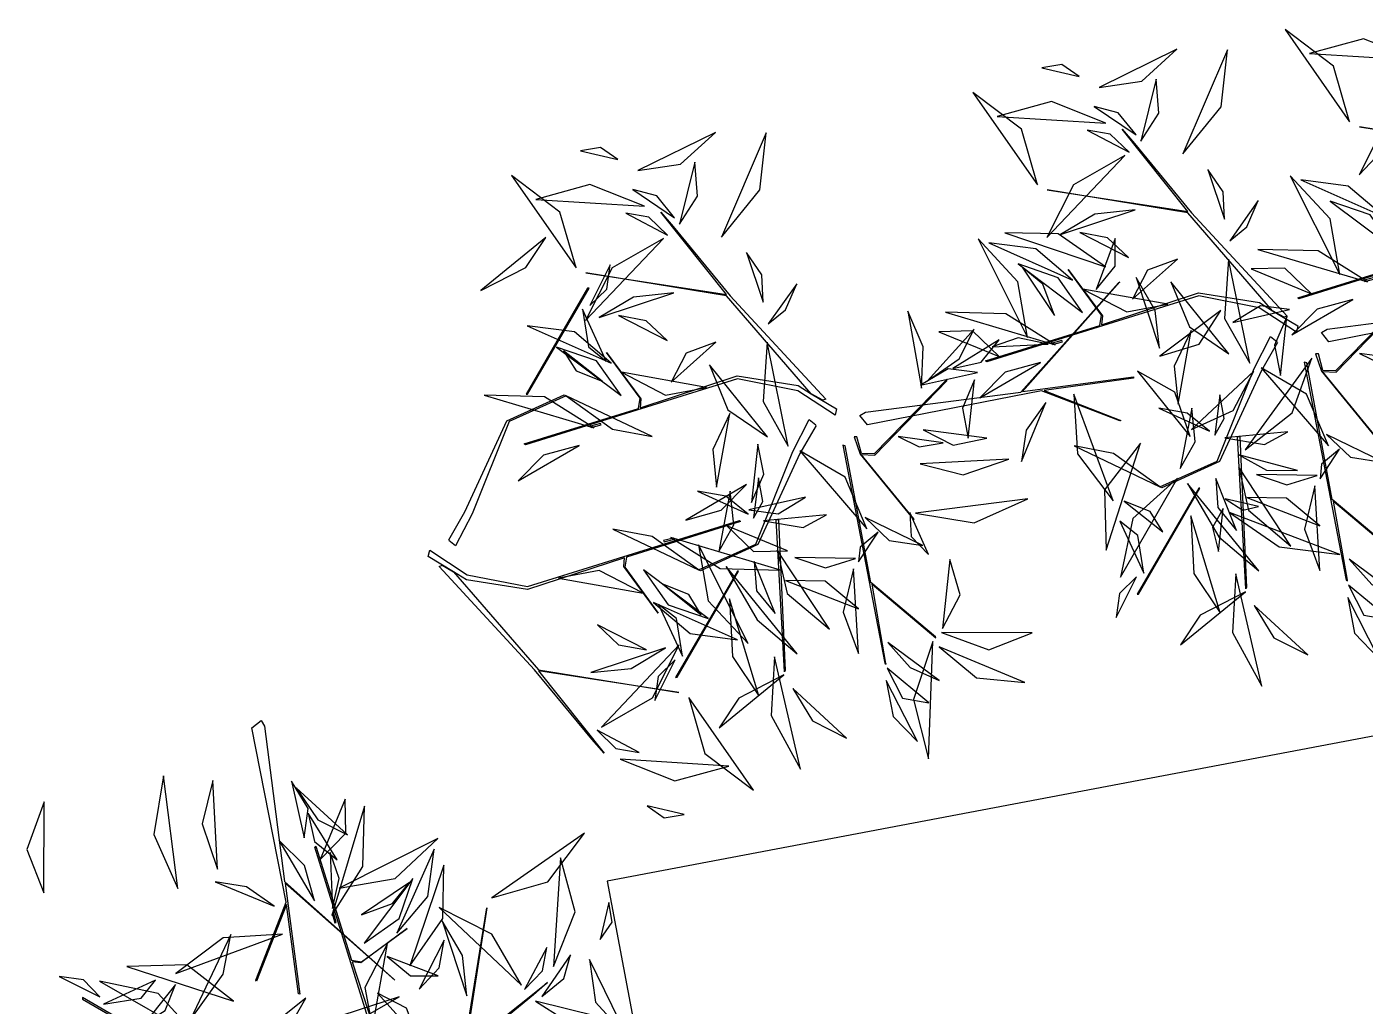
# Model space of a CAD drawing. Header units: centimetres. Extents: x 197412 to 267601, y -375791 to -305433.
# Drawn here: x 200204 to 202484, y -318558 to -316889 of the extents above; entities that cross this region are included whole.
import ezdxf

# ---------------------------------------------------------------- set-up
doc = ezdxf.new("R2010")
doc.units = ezdxf.units.CM
doc.layers.add('3-BAT C-Niveau 0', color=250, linetype='Continuous')

# ---------------------------------------------------------------- blocks, each defined once
blk = doc.blocks.new('Groupe-243-1')
at = {"linetype": 'Continuous', "flags": 128}
for points in [[(12045.66, -44529.7), (12039.29, -44525.54), (12029, -44523.54), (11992.9, -44534.76), (11992.7, -44534.59), (12012.15, -44528.54), (12012.43, -44526.84), (12006.74, -44519.02), (12012.59, -44526.93), (12012.44, -44528.43), (12028.96, -44523), (12039.36, -44524.67), (12041.58, -44526.05), (12027.14, -44509.36), (12003.2, -44505.47), (12027.14, -44509.16), (12015.94, -44495.14), (12018.05, -44497.56), (12027.78, -44509.36), (12044.06, -44526.97), (12043.55, -44527.16), (12041.58, -44526.05), (12045.89, -44528.64)], [(11992.48, -44540.41), (11986.11, -44536.25), (11975.83, -44534.25), (11939.73, -44545.47), (11939.52, -44545.3), (11958.97, -44539.26), (11959.25, -44537.55), (11953.56, -44529.73), (11959.42, -44537.64), (11959.26, -44539.15), (11975.78, -44533.71), (11986.18, -44535.38), (11988.4, -44536.77), (11973.96, -44520.07), (11950.02, -44516.18), (11973.96, -44519.87), (11962.77, -44505.85), (11964.87, -44508.27), (11974.6, -44520.07), (11990.88, -44537.68), (11990.37, -44537.87), (11988.4, -44536.77), (11992.71, -44539.36)], [(12040.96, -44517.7), (12024.42, -44536.39), (12043.32, -44533.88), (12043.3, -44534.12), (12028.07, -44536.18), (12041.15, -44541.31), (12040.98, -44541.39), (12027.65, -44536.24), (11997.97, -44542.07), (11996.71, -44540.46), (11997.68, -44539.91), (12024.13, -44536.5), (12040.77, -44517.87)], [(11913.89, -44554.56), (11907.52, -44550.4), (11897.24, -44548.39), (11861.14, -44559.62), (11860.93, -44559.44), (11880.38, -44553.4), (11880.66, -44551.69), (11874.97, -44543.88), (11880.82, -44551.78), (11880.67, -44553.29), (11897.19, -44547.86), (11907.59, -44549.53), (11909.81, -44550.91), (11895.37, -44534.21), (11871.43, -44530.32), (11895.37, -44534.02), (11884.18, -44519.99), (11886.28, -44522.41), (11896.01, -44534.22), (11912.29, -44551.83), (11911.78, -44552.02), (11909.81, -44550.91), (11914.12, -44553.5)], [(11861.28, -44551), (11861.47, -44551.01), (11871.99, -44532.92), (11871.72, -44532.95)], [(11962.37, -44531.85), (11945.83, -44550.54), (11964.73, -44548.02), (11964.71, -44548.26), (11949.48, -44550.33), (11962.56, -44555.45), (11962.39, -44555.54), (11949.06, -44550.39), (11919.38, -44556.21), (11918.12, -44554.61), (11919.09, -44554.05), (11945.54, -44550.65), (11962.18, -44532.02)], [(11995.73, -44544.11), (11996.73, -44547.07), (12005.89, -44558.24), (12005.86, -44558.06), (11996.91, -44547.1), (11999.22, -44547.21), (12011.5, -44534.55), (12011.54, -44534.28), (11999.14, -44547.03), (11996.96, -44546.97), (11996.2, -44544.1)], [(11917.13, -44558.26), (11918.14, -44561.21), (11927.3, -44572.38), (11927.27, -44572.2), (11918.32, -44561.25), (11920.63, -44561.35), (11932.91, -44548.69), (11932.95, -44548.43), (11920.55, -44561.17), (11918.37, -44561.11), (11917.61, -44558.25)], [(11983.97, -44583.92), (11983.85, -44584.15), (11982.43, -44558.17), (11982.82, -44558.19)], [(11976.03, -44566.99), (11975.84, -44566.98), (11965.32, -44585.07), (11965.58, -44585.04)], [(11844.83, -44577.58), (11851.19, -44581.74), (11861.48, -44583.75), (11897.58, -44572.52), (11897.78, -44572.7), (11878.33, -44578.74), (11878.06, -44580.45), (11883.74, -44588.26), (11877.89, -44580.36), (11878.04, -44578.85), (11861.52, -44584.28), (11851.13, -44582.61), (11848.9, -44581.23), (11863.34, -44597.93), (11887.28, -44601.82), (11863.35, -44598.12), (11874.54, -44612.14), (11872.43, -44609.73), (11862.71, -44597.92), (11846.43, -44580.31), (11846.93, -44580.12), (11848.9, -44581.23), (11844.6, -44578.64)], [(11905.38, -44598.07), (11905.26, -44598.29), (11903.84, -44572.31), (11904.23, -44572.34)], [(11897.44, -44581.13), (11897.25, -44581.13), (11886.73, -44599.22), (11886.99, -44599.18)]]:
    blk.add_lwpolyline(points, close=True, dxfattribs=at)
for points in [[(11989.23, -44542.17), (11986.49, -44546.97), (11979.35, -44562.44), (11969.55, -44566.92), (11969.21, -44566.74), (11978.95, -44562.38), (11985.25, -44546.6), (11988.06, -44541.16), (11989.18, -44542.08)], [(12001.14, -44582.69), (11998.79, -44569.22), (12009.61, -44578.34), (12009.55, -44578.2), (11998.57, -44568.9), (11994.22, -44545.64), (11993.78, -44545.51), (12000.92, -44582.68), (12001.16, -44582.8), (12001.15, -44582.73)], [(11848.07, -44575.82), (11850.81, -44571.03), (11857.96, -44555.55), (11867.76, -44551.08), (11868.1, -44551.25), (11858.36, -44555.62), (11852.06, -44571.39), (11849.25, -44576.84), (11848.12, -44575.92)], [(11910.64, -44556.32), (11907.9, -44561.11), (11900.75, -44576.59), (11890.96, -44581.06), (11890.62, -44580.89), (11900.36, -44576.52), (11906.66, -44560.74), (11909.47, -44555.3), (11910.59, -44556.22)], [(11922.55, -44596.84), (11920.2, -44583.36), (11931.02, -44592.48), (11930.96, -44592.34), (11919.98, -44583.05), (11915.63, -44559.79), (11915.19, -44559.66), (11922.33, -44596.83), (11922.57, -44596.95), (11922.56, -44596.87)]]:
    blk.add_lwpolyline(points, dxfattribs=at)
at = {"linetype": 'Continuous'}
for points in [[(12001.52, -44504.62, -215.07), (11998.79, -44495.11, -213.8), (11990.52, -44488.86, -214.42), (11990.52, -44488.86, -214.42), (12001.52, -44504.62, -215.07)], [(12013.2, -44494.1, -228.35), (12003.9, -44490.43, -229.1), (11994.68, -44492.96, -232.12), (11994.68, -44492.96, -232.12), (12013.2, -44494.1, -228.35)], [(11958.85, -44498.72, -212.86), (11966.12, -44497.65, -209.91), (11972.08, -44492.24, -208.14), (11972.08, -44492.24, -208.14), (11958.85, -44498.72, -212.86)], [(11958.85, -44498.72, -212.86), (11966.12, -44497.65, -209.91), (11972.08, -44492.24, -208.14), (11972.08, -44492.24, -208.14), (11958.85, -44498.72, -212.86)], [(11973.11, -44510.07, -223.66), (11979.66, -44502.05, -222.36), (11980.73, -44492.31, -219.58), (11980.73, -44492.31, -219.58), (11973.11, -44510.07, -223.66)], [(11955.46, -44496.88, -211.21), (11952.51, -44494.82, -209.03), (11949.12, -44495.4, -206.71), (11949.12, -44495.4, -206.71), (11955.46, -44496.88, -211.21)], [(11955.46, -44496.88, -211.21), (11952.51, -44494.82, -209.03), (11949.12, -44495.4, -206.71), (11949.12, -44495.4, -206.71), (11955.46, -44496.88, -211.21)], [(11965.97, -44507.9, -232.48), (11969.04, -44503.1, -232.45), (11968.57, -44497.33, -231.83), (11968.57, -44497.33, -231.83), (11965.97, -44507.9, -232.48)], [(11948.35, -44515.33, -215.07), (11945.62, -44505.82, -213.8), (11937.34, -44499.57, -214.42), (11937.34, -44499.57, -214.42), (11948.35, -44515.33, -215.07)], [(12016.4, -44499.6, -228.97), (12007.68, -44504.6, -227.8), (12003.16, -44513.61, -227.09), (12003.16, -44513.61, -227.09), (12016.4, -44499.6, -228.97)], [(11960.02, -44504.81, -228.35), (11950.72, -44501.14, -229.1), (11941.51, -44503.67, -232.12), (11941.51, -44503.67, -232.12), (11960.02, -44504.81, -228.35)], [(11965.15, -44506.81, -232.75), (11962.09, -44503.06, -233.5), (11958.04, -44501.97, -235.42), (11958.04, -44501.97, -235.42), (11965.15, -44506.81, -232.75)], [(11880.26, -44512.86, -212.86), (11887.53, -44511.8, -209.91), (11893.49, -44506.39, -208.14), (11893.49, -44506.39, -208.14), (11880.26, -44512.86, -212.86)], [(11880.26, -44512.86, -212.86), (11887.53, -44511.8, -209.91), (11893.49, -44506.39, -208.14), (11893.49, -44506.39, -208.14), (11880.26, -44512.86, -212.86)], [(11894.52, -44524.22, -223.66), (11901.07, -44516.19, -222.36), (11902.14, -44506.45, -219.58), (11902.14, -44506.45, -219.58), (11894.52, -44524.22, -223.66)], [(11963.95, -44509.77, -229.3), (11960.75, -44506.68, -228.25), (11956.81, -44505.99, -226.49), (11956.81, -44505.99, -226.49), (11963.95, -44509.77, -229.3)], [(11876.87, -44511.03, -211.21), (11873.92, -44508.97, -209.03), (11870.53, -44509.54, -206.71), (11870.53, -44509.54, -206.71), (11876.87, -44511.03, -211.21)], [(11876.87, -44511.03, -211.21), (11873.92, -44508.97, -209.03), (11870.53, -44509.54, -206.71), (11870.53, -44509.54, -206.71), (11876.87, -44511.03, -211.21)], [(11963.22, -44510.31, -228.97), (11954.5, -44515.31, -227.8), (11949.98, -44524.32, -227.09), (11949.98, -44524.32, -227.09), (11963.22, -44510.31, -228.97)], [(11887.38, -44522.05, -232.48), (11890.45, -44517.24, -232.45), (11889.98, -44511.48, -231.83), (11889.98, -44511.48, -231.83), (11887.38, -44522.05, -232.48)], [(11980.21, -44521.17, -172.05), (11980, -44516.53, -171.7), (11977.38, -44512.7, -172.02), (11977.38, -44512.7, -172.02), (11980.21, -44521.17, -172.05)], [(11980.21, -44521.17, -172.05), (11980, -44516.53, -171.7), (11977.38, -44512.7, -172.02), (11977.38, -44512.7, -172.02), (11980.21, -44521.17, -172.05)], [(11869.76, -44529.48, -215.07), (11867.02, -44519.96, -213.8), (11858.75, -44513.72, -214.42), (11858.75, -44513.72, -214.42), (11869.76, -44529.48, -215.07)], [(11881.43, -44518.96, -228.35), (11872.13, -44515.29, -229.1), (11862.92, -44517.81, -232.12), (11862.92, -44517.81, -232.12), (11881.43, -44518.96, -228.35)], [(11999.84, -44530.61, -194.97), (11998.22, -44521.11, -192.57), (11991.42, -44513.81, -191.31), (11991.42, -44513.81, -191.31), (11999.84, -44530.61, -194.97)], [(12007.53, -44520.83, -201.48), (12001.28, -44515.54, -202.35), (11993.23, -44514.46, -201.76), (11993.23, -44514.46, -201.76), (12007.53, -44520.83, -201.48)], [(11886.56, -44520.95, -232.75), (11883.5, -44517.21, -233.5), (11879.45, -44516.11, -235.42), (11879.45, -44516.11, -235.42), (11886.56, -44520.95, -232.75)], [(11885.36, -44523.91, -229.3), (11882.16, -44520.83, -228.25), (11878.22, -44520.13, -226.49), (11878.22, -44520.13, -226.49), (11885.36, -44523.91, -229.3)], [(11965.01, -44519.58, -196.26), (11958.14, -44520.31, -195.05), (11952.29, -44523.78, -196.39), (11952.29, -44523.78, -196.39), (11965.01, -44519.58, -196.26)], [(11981.1, -44524.87, -171.59), (11984.01, -44522.48, -169.03), (11985.96, -44518.02, -167.96), (11985.96, -44518.02, -167.96), (11981.1, -44524.87, -171.59)], [(12009.22, -44526.36, -207.16), (12005.04, -44520.44, -205.48), (11998.22, -44518.09, -203.83), (11998.22, -44518.09, -203.83), (12009.22, -44526.36, -207.16)], [(12009.22, -44526.36, -207.16), (12005.04, -44520.44, -205.48), (11998.22, -44518.09, -203.83), (11998.22, -44518.09, -203.83), (12009.22, -44526.36, -207.16)], [(11853.54, -44533.35, -214.21), (11861.21, -44529.38, -211.43), (11864.6, -44524.3, -206.15), (11864.6, -44524.3, -206.15), (11853.54, -44533.35, -214.21)], [(11884.63, -44524.46, -228.97), (11875.91, -44529.46, -227.8), (11871.39, -44538.46, -227.09), (11871.39, -44538.46, -227.09), (11884.63, -44524.46, -228.97)], [(11946.67, -44541.33, -194.97), (11945.04, -44531.82, -192.57), (11938.24, -44524.52, -191.31), (11938.24, -44524.52, -191.31), (11946.67, -44541.33, -194.97)], [(11959.92, -44529.29, -207.25), (11951.86, -44523.67, -205.29), (11942.79, -44523.5, -201.98), (11942.79, -44523.5, -201.98), (11959.92, -44529.29, -207.25)], [(11963.89, -44527.72, -195.33), (11960.28, -44524.34, -195.1), (11955.56, -44523.46, -194.26), (11955.56, -44523.46, -194.26), (11963.89, -44527.72, -195.33)], [(11958.34, -44533.14, -215.21), (11961.6, -44529.19, -213.09), (11961.61, -44524.46, -210.46), (11961.61, -44524.46, -210.46), (11958.34, -44533.14, -215.21)], [(11901.62, -44535.32, -172.05), (11901.41, -44530.68, -171.7), (11898.79, -44526.84, -172.02), (11898.79, -44526.84, -172.02), (11901.62, -44535.32, -172.05)], [(11901.62, -44535.32, -172.05), (11901.41, -44530.68, -171.7), (11898.79, -44526.84, -172.02), (11898.79, -44526.84, -172.02), (11901.62, -44535.32, -172.05)], [(11954.35, -44531.54, -201.48), (11948.1, -44526.25, -202.35), (11940.05, -44525.18, -201.76), (11940.05, -44525.18, -201.76), (11954.35, -44531.54, -201.48)], [(12004.56, -44531.87, -206.43), (11996.15, -44526.59, -204.4), (11985.9, -44526.33, -204.36), (11985.9, -44526.33, -204.36), (12004.56, -44531.87, -206.43)], [(12004.56, -44531.87, -206.43), (11996.15, -44526.59, -204.4), (11985.9, -44526.33, -204.36), (11985.9, -44526.33, -204.36), (12004.56, -44531.87, -206.43)], [(11872.09, -44535.89, -211.6), (11874.98, -44533.08, -211.07), (11875.56, -44528.98, -211.1), (11875.56, -44528.98, -211.1), (11872.09, -44535.89, -211.6)], [(11956.04, -44537.07, -207.16), (11951.86, -44531.15, -205.48), (11945.05, -44528.8, -203.83), (11945.05, -44528.8, -203.83), (11956.04, -44537.07, -207.16)], [(11956.04, -44537.07, -207.16), (11951.86, -44531.15, -205.48), (11945.05, -44528.8, -203.83), (11945.05, -44528.8, -203.83), (11956.04, -44537.07, -207.16)], [(11951.24, -44537.57, -210.84), (11949.29, -44532.24, -209.98), (11945.74, -44529.35, -207.2), (11945.74, -44529.35, -207.2), (11951.24, -44537.57, -210.84)], [(11972.19, -44527.96, -184.69), (11967.12, -44529.87, -183.17), (11964.56, -44534.79, -181.63), (11964.56, -44534.79, -181.63), (11972.19, -44527.96, -184.69)], [(11980.91, -44528, -176.08), (11980.24, -44538.08, -174.79), (11984.51, -44545.71, -170.69), (11984.51, -44545.71, -170.69), (11980.91, -44528, -176.08)], [(11969.13, -44543.16, -200.44), (11968.43, -44536.75, -199.26), (11965.19, -44531.13, -200.49), (11965.19, -44531.13, -200.49), (11969.13, -44543.16, -200.44)], [(11995.01, -44533.87, -194.21), (11990.48, -44529.5, -192.81), (11984.73, -44529.64, -190.06), (11984.73, -44529.64, -190.06), (11995.01, -44533.87, -194.21)], [(11995.01, -44533.87, -194.21), (11990.48, -44529.5, -192.81), (11984.73, -44529.64, -190.06), (11984.73, -44529.64, -190.06), (11995.01, -44533.87, -194.21)], [(12005.8, -44531.36, -203.84), (12005.7, -44531.13, -203.87), (12004.02, -44531.58, -202.04), (12004.12, -44531.79, -202.02), (12005.8, -44531.36, -203.84)], [(11886.42, -44533.73, -196.26), (11879.55, -44534.45, -195.05), (11873.7, -44537.93, -196.39), (11873.7, -44537.93, -196.39), (11886.42, -44533.73, -196.26)], [(11902.51, -44539.02, -171.59), (11905.42, -44536.62, -169.03), (11907.37, -44532.17, -167.96), (11907.37, -44532.17, -167.96), (11902.51, -44539.02, -171.59)], [(11956.1, -44533.12, -188.89), (11963.6, -44536.98, -185.79), (11970.56, -44535.68, -181.22), (11970.56, -44535.68, -181.22), (11956.1, -44533.12, -188.89)], [(11971.08, -44531.86, -205.3), (11974.23, -44539.5, -204.92), (11980.94, -44544.1, -203.9), (11980.94, -44544.1, -203.9), (11971.08, -44531.86, -205.3)], [(11991.31, -44536.57, -183.73), (11986.32, -44535.93, -181.29), (11981.63, -44538.76, -179.52), (11981.63, -44538.76, -179.52), (11991.31, -44536.57, -183.73)], [(12002.05, -44534.85, -199.98), (11996.01, -44536.52, -200.36), (11991.7, -44540.9, -199.46), (11991.7, -44540.9, -199.46), (12002.05, -44534.85, -199.98)], [(11870.85, -44536.53, -202.5), (11871.87, -44542.93, -200.11), (11874.92, -44545.35, -195.35), (11874.92, -44545.35, -195.35), (11870.85, -44536.53, -202.5)], [(11885.3, -44541.86, -195.33), (11881.69, -44538.48, -195.1), (11876.97, -44537.6, -194.26), (11876.97, -44537.6, -194.26), (11885.3, -44541.86, -195.33)], [(11928.61, -44549.96, -183.78), (11928.89, -44542.93, -183.14), (11926.25, -44536.87, -184.94), (11926.25, -44536.87, -184.94), (11928.61, -44549.96, -183.78)], [(11951.38, -44542.58, -206.43), (11942.97, -44537.31, -204.4), (11932.72, -44537.04, -204.36), (11932.72, -44537.04, -204.36), (11951.38, -44542.58, -206.43)], [(11951.38, -44542.58, -206.43), (11942.97, -44537.31, -204.4), (11932.72, -44537.04, -204.36), (11932.72, -44537.04, -204.36), (11951.38, -44542.58, -206.43)], [(11969.21, -44544.51, -200.73), (11975.9, -44542.49, -197.34), (11979.6, -44536.71, -193.77), (11979.6, -44536.71, -193.77), (11969.21, -44544.51, -200.73)], [(11969.21, -44544.51, -200.73), (11975.9, -44542.49, -197.34), (11979.6, -44536.71, -193.77), (11979.6, -44536.71, -193.77), (11969.21, -44544.51, -200.73)], [(11990.82, -44537.82, -183.47), (11988.74, -44542.66, -183.7), (11989.76, -44547.78, -184.07), (11989.76, -44547.78, -184.07), (11990.82, -44537.82, -183.47)], [(11990.82, -44537.82, -183.47), (11988.74, -44542.66, -183.7), (11989.76, -44547.78, -184.07), (11989.76, -44547.78, -184.07), (11990.82, -44537.82, -183.47)], [(11875.76, -44545.69, -201.48), (11869.51, -44540.39, -202.35), (11861.46, -44539.32, -201.76), (11861.46, -44539.32, -201.76), (11875.76, -44545.69, -201.48)], [(11929.62, -44548.69, -176.88), (11935.04, -44544.96, -176.9), (11937.59, -44539.92, -174.04), (11937.59, -44539.92, -174.04), (11929.62, -44548.69, -176.88)], [(11941.84, -44544.58, -194.21), (11937.31, -44540.21, -192.81), (11931.55, -44540.35, -190.06), (11931.55, -44540.35, -190.06), (11941.84, -44544.58, -194.21)], [(11941.84, -44544.58, -194.21), (11937.31, -44540.21, -192.81), (11931.55, -44540.35, -190.06), (11931.55, -44540.35, -190.06), (11941.84, -44544.58, -194.21)], [(11974.52, -44540.14, -185.42), (11971.66, -44546.24, -185.31), (11972.3, -44552.71, -184.01), (11972.3, -44552.71, -184.01), (11974.52, -44540.14, -185.42)], [(11877.45, -44551.22, -207.16), (11873.27, -44545.29, -205.48), (11866.46, -44542.95, -203.83), (11866.46, -44542.95, -203.83), (11877.45, -44551.22, -207.16)], [(11877.45, -44551.22, -207.16), (11873.27, -44545.29, -205.48), (11866.46, -44542.95, -203.83), (11866.46, -44542.95, -203.83), (11877.45, -44551.22, -207.16)], [(11893.6, -44542.1, -184.69), (11888.53, -44544.02, -183.17), (11885.97, -44548.94, -181.63), (11885.97, -44548.94, -181.63), (11893.6, -44542.1, -184.69)], [(11902.32, -44542.14, -176.08), (11901.65, -44552.22, -174.79), (11905.92, -44559.86, -170.69), (11905.92, -44559.86, -170.69), (11902.32, -44542.14, -176.08)], [(11933.93, -44546.61, -161.32), (11938.75, -44545.53, -161.24), (11941.86, -44541.71, -160.95), (11941.86, -44541.71, -160.95), (11933.93, -44546.61, -161.32)], [(11950.17, -44542.46, -223.21), (11945.08, -44541.36, -222.61), (11940.65, -44542.9, -220.88), (11940.65, -44542.9, -220.88), (11950.17, -44542.46, -223.21)], [(11950.17, -44542.46, -223.21), (11945.08, -44541.36, -222.61), (11940.65, -44542.9, -220.88), (11940.65, -44542.9, -220.88), (11950.17, -44542.46, -223.21)], [(11952.62, -44542.07, -203.84), (11952.52, -44541.84, -203.87), (11950.84, -44542.29, -202.04), (11950.94, -44542.51, -202.02), (11952.62, -44542.07, -203.84)], [(11867.61, -44543.58, -218.46), (11869.76, -44547.03, -216.39), (11874.2, -44548.76, -215.43), (11874.2, -44548.76, -215.43), (11867.61, -44543.58, -218.46)], [(11983.74, -44560.49, -204.31), (11991.73, -44554.19, -204.16), (11995.08, -44544.85, -202.67), (11995.08, -44544.85, -202.67), (11983.74, -44560.49, -204.31)], [(12003.23, -44544.03, -197.01), (12006.82, -44545.8, -196.39), (12010.9, -44545.1, -196.61), (12010.9, -44545.1, -196.61), (12003.23, -44544.03, -197.01)], [(11877.51, -44547.26, -188.89), (11885.01, -44551.13, -185.79), (11891.97, -44549.82, -181.22), (11891.97, -44549.82, -181.22), (11877.51, -44547.26, -188.89)], [(11892.49, -44546.01, -205.3), (11895.64, -44553.65, -204.92), (11902.35, -44558.24, -203.9), (11902.35, -44558.24, -203.9), (11892.49, -44546.01, -205.3)], [(11938.13, -44547.29, -183.73), (11933.14, -44546.64, -181.29), (11928.46, -44549.47, -179.52), (11928.46, -44549.47, -179.52), (11938.13, -44547.29, -183.73)], [(11948.87, -44545.56, -199.98), (11942.83, -44547.23, -200.36), (11938.52, -44551.61, -199.46), (11938.52, -44551.61, -199.46), (11948.87, -44545.56, -199.98)], [(11974.36, -44558.2, -210.57), (11971.78, -44550.63, -206.9), (11965.41, -44547.04, -202.54), (11965.41, -44547.04, -202.54), (11974.36, -44558.2, -210.57)], [(11974.61, -44556.98, -217.22), (11981.69, -44553.79, -219.34), (11985.23, -44547.08, -221.55), (11985.23, -44547.08, -221.55), (11974.61, -44556.98, -217.22)], [(11997.91, -44559.76, -178.9), (11994.2, -44550.99, -176.01), (11986.48, -44546.52, -172.29), (11986.48, -44546.52, -172.29), (11997.91, -44559.76, -178.9)], [(11997.91, -44559.76, -178.9), (11994.2, -44550.99, -176.01), (11986.48, -44546.52, -172.29), (11986.48, -44546.52, -172.29), (11997.91, -44559.76, -178.9)], [(11937.64, -44548.53, -183.47), (11935.56, -44553.38, -183.7), (11936.58, -44558.49, -184.07), (11936.58, -44558.49, -184.07), (11937.64, -44548.53, -183.47)], [(11937.64, -44548.53, -183.47), (11935.56, -44553.38, -183.7), (11936.58, -44558.49, -184.07), (11936.58, -44558.49, -184.07), (11937.64, -44548.53, -183.47)], [(11872.79, -44556.73, -206.43), (11864.38, -44551.45, -204.4), (11854.13, -44551.18, -204.36), (11854.13, -44551.18, -204.36), (11872.79, -44556.73, -206.43)], [(11872.79, -44556.73, -206.43), (11864.38, -44551.45, -204.4), (11854.13, -44551.18, -204.36), (11854.13, -44551.18, -204.36), (11872.79, -44556.73, -206.43)], [(11868.1, -44551.25, -197.23), (11875.98, -44556.92, -194.28), (11882.72, -44558.19, -188.42), (11882.72, -44558.19, -188.42), (11868.1, -44551.25, -197.23)], [(11954.54, -44551, -225.36), (11955.17, -44561.12, -224.7), (11961.25, -44569.16, -224), (11961.25, -44569.16, -224), (11954.54, -44551, -225.36)], [(11978.57, -44557.96, -202.35), (11980.16, -44555.15, -200.21), (11979.44, -44551.1, -199.09), (11979.44, -44551.1, -199.09), (11978.57, -44557.96, -202.35)], [(11895.93, -44554.29, -185.42), (11893.07, -44560.39, -185.31), (11893.71, -44566.85, -184.01), (11893.71, -44566.85, -184.01), (11895.93, -44554.29, -185.42)], [(11949.76, -44552.41, -228.81), (11946.44, -44557.14, -229.15), (11945.64, -44562.47, -227.32), (11945.64, -44562.47, -227.32), (11949.76, -44552.41, -228.81)], [(11977.67, -44557.26, -202.12), (11973.84, -44554.22, -201.54), (11969.04, -44553.36, -202.14), (11969.04, -44553.36, -202.14), (11977.67, -44557.26, -202.12)], [(11972.66, -44563.66, -199.77), (11975.21, -44559.1, -197.57), (11974.63, -44553.39, -196.35), (11974.63, -44553.39, -196.35), (11972.66, -44563.66, -199.77)], [(11874.03, -44556.21, -203.84), (11873.93, -44555.99, -203.87), (11872.25, -44556.44, -202.04), (11872.35, -44556.65, -202.02), (11874.03, -44556.21, -203.84)], [(11924.64, -44558.17, -197.01), (11928.23, -44559.94, -196.39), (11932.31, -44559.25, -196.61), (11932.31, -44559.25, -196.61), (11924.64, -44558.17, -197.01)], [(11928.86, -44557.05, -186.16), (11933.99, -44559.69, -185.75), (11939.73, -44558.48, -185.13), (11939.73, -44558.48, -185.13), (11928.86, -44557.05, -186.16)], [(11980.28, -44558.43, -198.87), (11987.01, -44559.53, -195.41), (11991.02, -44557.39, -190.33), (11991.02, -44557.39, -190.33), (11980.28, -44558.43, -198.87)], [(11997.58, -44557.85, -207.06), (12001.7, -44561.74, -208.24), (12007.41, -44562.6, -209.24), (12007.41, -44562.6, -209.24), (11997.58, -44557.85, -207.06)], [(11870.28, -44559.71, -199.98), (11864.24, -44561.38, -200.36), (11859.93, -44565.76, -199.46), (11859.93, -44565.76, -199.46), (11870.28, -44559.71, -199.98)], [(11899.66, -44569.46, -183.47), (11901.74, -44564.62, -183.7), (11900.73, -44559.5, -184.07), (11900.73, -44559.5, -184.07), (11899.66, -44569.46, -183.47)], [(11899.66, -44569.46, -183.47), (11901.74, -44564.62, -183.7), (11900.73, -44559.5, -184.07), (11900.73, -44559.5, -184.07), (11899.66, -44569.46, -183.47)], [(11919.32, -44573.91, -178.9), (11915.61, -44565.14, -176.01), (11907.89, -44560.66, -172.29), (11907.89, -44560.66, -172.29), (11919.32, -44573.91, -178.9)], [(11919.32, -44573.91, -178.9), (11915.61, -44565.14, -176.01), (11907.89, -44560.66, -172.29), (11907.89, -44560.66, -172.29), (11919.32, -44573.91, -178.9)], [(11969.21, -44566.74, -197.23), (11961.33, -44561.07, -194.28), (11954.59, -44559.8, -188.42), (11954.59, -44559.8, -188.42), (11969.21, -44566.74, -197.23)], [(11965.92, -44559.35, -220.85), (11959.76, -44567.27, -221.31), (11960.05, -44577.53, -222.56), (11960.05, -44577.53, -222.56), (11965.92, -44559.35, -220.85)], [(11982.65, -44561.29, -204.62), (11987.34, -44563.91, -205.07), (11992.64, -44563.99, -204.23), (11992.64, -44563.99, -204.23), (11982.65, -44561.29, -204.62)], [(11999.79, -44560.34, -177.75), (11996.75, -44562.93, -175.38), (11996.49, -44565.41, -172.12), (11996.49, -44565.41, -172.12), (11999.79, -44560.34, -177.75)], [(11928.36, -44562.87, -247.3), (11935.72, -44564.7, -244.69), (11943.48, -44562.05, -243.35), (11943.48, -44562.05, -243.35), (11928.36, -44562.87, -247.3)], [(11928.36, -44562.87, -247.3), (11935.72, -44564.7, -244.69), (11943.48, -44562.05, -243.35), (11943.48, -44562.05, -243.35), (11928.36, -44562.87, -247.3)], [(11982.63, -44563.39, -233.25), (11984.3, -44570.76, -238.65), (11991.52, -44576.88, -241.93), (11991.52, -44576.88, -241.93), (11982.63, -44563.39, -233.25)], [(11899.98, -44572.11, -202.35), (11901.57, -44569.29, -200.21), (11900.85, -44565.24, -199.09), (11900.85, -44565.24, -199.09), (11899.98, -44572.11, -202.35)], [(11972.21, -44565.29, -220.09), (11964.62, -44572.15, -220.53), (11962.51, -44582.17, -219.34), (11962.51, -44582.17, -219.34), (11972.21, -44565.29, -220.09)], [(11978.71, -44565.35, -207.72), (11979.09, -44570.31, -206.62), (11982.28, -44574.22, -205.86), (11982.28, -44574.22, -205.86), (11978.71, -44565.35, -207.72)], [(11985.64, -44564.66, -229.03), (11990.83, -44566.44, -227.48), (11995.98, -44564.83, -225.66), (11995.98, -44564.83, -225.66), (11985.64, -44564.66, -229.03)], [(11888.44, -44572.43, -199.98), (11894.47, -44570.76, -200.36), (11898.78, -44566.38, -199.46), (11898.78, -44566.38, -199.46), (11888.44, -44572.43, -199.98)], [(11899.08, -44571.41, -202.12), (11895.25, -44568.37, -201.54), (11890.45, -44567.5, -202.14), (11890.45, -44567.5, -202.14), (11899.08, -44571.41, -202.12)], [(11894.07, -44577.81, -199.77), (11896.62, -44573.24, -197.57), (11896.04, -44567.53, -196.35), (11896.04, -44567.53, -196.35), (11894.07, -44577.81, -199.77)], [(11973.9, -44566.18, -210.1), (11979.23, -44575.27, -209.96), (11986.04, -44581.05, -205.95), (11986.04, -44581.05, -205.95), (11973.9, -44566.18, -210.1)], [(11995.62, -44566.58, -200.41), (11993.84, -44573.97, -200.32), (11996.48, -44581.03, -200.54), (11996.48, -44581.03, -200.54), (11995.62, -44566.58, -200.41)], [(11899.17, -44570.71, -183.73), (11904.17, -44571.35, -181.29), (11908.85, -44568.53, -179.52), (11908.85, -44568.53, -179.52), (11899.17, -44570.71, -183.73)], [(11927.58, -44571.24, -179.52), (11937.56, -44572.91, -178.73), (11946.74, -44568.79, -177.91), (11946.74, -44568.79, -177.91), (11927.58, -44571.24, -179.52)], [(11969.69, -44574.42, -218.46), (11967.55, -44570.96, -216.39), (11963.11, -44569.23, -215.43), (11963.11, -44569.23, -215.43), (11969.69, -44574.42, -218.46)], [(11980.34, -44568.82, -212.09), (11983.34, -44570.75, -209.87), (11986.03, -44570.11, -207.1), (11986.03, -44570.11, -207.1), (11980.34, -44568.82, -212.09)], [(11980.34, -44568.82, -212.09), (11983.34, -44570.75, -209.87), (11986.03, -44570.11, -207.1), (11986.03, -44570.11, -207.1), (11980.34, -44568.82, -212.09)], [(11996.46, -44573.4, -189.87), (11990.8, -44568.7, -186.93), (11984.03, -44568.58, -183.27), (11984.03, -44568.58, -183.27), (11996.46, -44573.4, -189.87)], [(11901.69, -44572.57, -198.87), (11908.42, -44573.67, -195.41), (11912.43, -44571.53, -190.33), (11912.43, -44571.53, -190.33), (11901.69, -44572.57, -198.87)], [(11918.99, -44571.99, -207.06), (11923.11, -44575.88, -208.24), (11928.82, -44576.74, -209.24), (11928.82, -44576.74, -209.24), (11918.99, -44571.99, -207.06)], [(11926.59, -44571.16, -179.83), (11926.84, -44575.2, -178.67), (11929.81, -44578.29, -177.99), (11929.81, -44578.29, -177.99), (11926.59, -44571.16, -179.83)], [(11966.46, -44581.46, -202.5), (11965.44, -44575.07, -200.11), (11962.39, -44572.64, -195.35), (11962.39, -44572.64, -195.35), (11966.46, -44581.46, -202.5)], [(11974.5, -44571.7, -221.24), (11975, -44581.51, -218.96), (11979.5, -44588.23, -214.31), (11979.5, -44588.23, -214.31), (11974.5, -44571.7, -221.24)], [(11980.01, -44570.48, -213.12), (11978.16, -44573.71, -210.71), (11979.2, -44577.77, -208.62), (11979.2, -44577.77, -208.62), (11980.01, -44570.48, -213.12)], [(11980.01, -44570.48, -213.12), (11978.16, -44573.71, -210.71), (11979.2, -44577.77, -208.62), (11979.2, -44577.77, -208.62), (11980.01, -44570.48, -213.12)], [(11981.06, -44571.13, -212.64), (11989.52, -44576.98, -211.07), (11999.85, -44578.28, -212.06), (11999.85, -44578.28, -212.06), (11981.06, -44571.13, -212.64)], [(11981.06, -44571.13, -212.64), (11989.52, -44576.98, -211.07), (11999.85, -44578.28, -212.06), (11999.85, -44578.28, -212.06), (11981.06, -44571.13, -212.64)], [(11890.62, -44580.89, -197.23), (11882.74, -44575.22, -194.28), (11876, -44573.95, -188.42), (11876, -44573.95, -188.42), (11890.62, -44580.89, -197.23)], [(11895.47, -44573.42, -194.21), (11900, -44577.79, -192.81), (11905.76, -44577.64, -190.06), (11905.76, -44577.64, -190.06), (11895.47, -44573.42, -194.21)], [(11895.47, -44573.42, -194.21), (11900, -44577.79, -192.81), (11905.76, -44577.64, -190.06), (11905.76, -44577.64, -190.06), (11895.47, -44573.42, -194.21)], [(11921.2, -44574.49, -177.75), (11918.16, -44577.07, -175.38), (11917.9, -44579.56, -172.12), (11917.9, -44579.56, -172.12), (11921.2, -44574.49, -177.75)], [(11884.68, -44575.93, -203.84), (11884.79, -44576.15, -203.87), (11886.47, -44575.7, -202.04), (11886.37, -44575.49, -202.02), (11884.68, -44575.93, -203.84)], [(11885.93, -44575.41, -206.43), (11894.33, -44580.69, -204.4), (11904.59, -44580.95, -204.36), (11904.59, -44580.95, -204.36), (11885.93, -44575.41, -206.43)], [(11885.93, -44575.41, -206.43), (11894.33, -44580.69, -204.4), (11904.59, -44580.95, -204.36), (11904.59, -44580.95, -204.36), (11885.93, -44575.41, -206.43)], [(11890.64, -44576.67, -194.97), (11892.26, -44586.17, -192.57), (11899.06, -44593.47, -191.31), (11899.06, -44593.47, -191.31), (11890.64, -44576.67, -194.97)], [(11900.12, -44579.49, -207.72), (11900.5, -44584.46, -206.62), (11903.69, -44588.36, -205.86), (11903.69, -44588.36, -205.86), (11900.12, -44579.49, -207.72)], [(11904.04, -44577.53, -233.25), (11905.71, -44584.91, -238.65), (11912.93, -44591.03, -241.93), (11912.93, -44591.03, -241.93), (11904.04, -44577.53, -233.25)], [(11907.05, -44578.8, -229.03), (11912.24, -44580.59, -227.48), (11917.38, -44578.97, -225.66), (11917.38, -44578.97, -225.66), (11907.05, -44578.8, -229.03)], [(11932.18, -44590.88, -181.99), (11935.18, -44585.14, -181.12), (11933.45, -44579.14, -179.03), (11933.45, -44579.14, -179.03), (11932.18, -44590.88, -181.99)], [(12001.45, -44579.11, -186.97), (12005.29, -44583.42, -187.38), (12010.18, -44585.59, -185.5), (12010.18, -44585.59, -185.5), (12001.45, -44579.11, -186.97)], [(11881.2, -44584.88, -188.89), (11873.7, -44581.01, -185.79), (11866.75, -44582.32, -181.22), (11866.75, -44582.32, -181.22), (11881.2, -44584.88, -188.89)], [(11881.27, -44580.92, -207.16), (11885.45, -44586.85, -205.48), (11892.26, -44589.19, -203.83), (11892.26, -44589.19, -203.83), (11881.27, -44580.92, -207.16)], [(11881.27, -44580.92, -207.16), (11885.45, -44586.85, -205.48), (11892.26, -44589.19, -203.83), (11892.26, -44589.19, -203.83), (11881.27, -44580.92, -207.16)], [(11895.31, -44580.33, -210.1), (11900.64, -44589.41, -209.96), (11907.45, -44595.2, -205.95), (11907.45, -44595.2, -205.95), (11895.31, -44580.33, -210.1)], [(11917.03, -44580.72, -200.41), (11915.25, -44588.11, -200.32), (11917.88, -44595.18, -200.54), (11917.88, -44595.18, -200.54), (11917.03, -44580.72, -200.41)], [(11982.14, -44581.56, -223.19), (11981.57, -44591.56, -225.59), (11986.59, -44600.73, -225.79), (11986.59, -44600.73, -225.79), (11982.14, -44581.56, -223.19)], [(11982.14, -44581.56, -223.19), (11981.57, -44591.56, -225.59), (11986.59, -44600.73, -225.79), (11986.59, -44600.73, -225.79), (11982.14, -44581.56, -223.19)], [(11891.1, -44588.56, -218.46), (11888.96, -44585.1, -216.39), (11884.52, -44583.37, -215.43), (11884.52, -44583.37, -215.43), (11891.1, -44588.56, -218.46)], [(11917.87, -44587.54, -189.87), (11912.21, -44582.84, -186.93), (11905.44, -44582.73, -183.27), (11905.44, -44582.73, -183.27), (11917.87, -44587.54, -189.87)], [(11965.22, -44582.11, -211.6), (11962.33, -44584.91, -211.07), (11961.75, -44589.01, -211.1), (11961.75, -44589.01, -211.1), (11965.22, -44582.11, -211.6)], [(12001.32, -44583.52, -174.58), (12003.97, -44588.61, -172.2), (12008.47, -44589.42, -168.43), (12008.47, -44589.42, -168.43), (12001.32, -44583.52, -174.58)], [(11895.9, -44585.85, -221.24), (11896.41, -44595.66, -218.96), (11900.91, -44602.38, -214.31), (11900.91, -44602.38, -214.31), (11895.9, -44585.85, -221.24)], [(11983.77, -44584.65, -214.21), (11976.09, -44588.61, -211.43), (11972.71, -44593.69, -206.15), (11972.71, -44593.69, -206.15), (11983.77, -44584.65, -214.21)], [(12001.2, -44585.59, -174.84), (12002.34, -44591.71, -175.45), (12006.52, -44596.03, -176.76), (12006.52, -44596.03, -176.76), (12001.2, -44585.59, -174.84)], [(11882.95, -44586.45, -201.48), (11889.21, -44591.75, -202.35), (11897.25, -44592.82, -201.76), (11897.25, -44592.82, -201.76), (11882.95, -44586.45, -201.48)], [(11887.87, -44595.61, -202.5), (11886.85, -44589.21, -200.11), (11883.8, -44586.79, -195.35), (11883.8, -44586.79, -195.35), (11887.87, -44595.61, -202.5)], [(11985.25, -44586.99, -215.73), (11988.6, -44592.47, -216.78), (11994.42, -44595.4, -215.22), (11994.42, -44595.4, -215.22), (11985.25, -44586.99, -215.73)], [(11985.25, -44586.99, -215.73), (11988.6, -44592.47, -216.78), (11994.42, -44595.4, -215.22), (11994.42, -44595.4, -215.22), (11985.25, -44586.99, -215.73)], [(11873.42, -44590.27, -195.33), (11877.02, -44593.66, -195.1), (11881.75, -44594.54, -194.26), (11881.75, -44594.54, -194.26), (11873.42, -44590.27, -195.33)], [(11930.52, -44593.12, -186.41), (11927.22, -44603, -187.61), (11929.78, -44613.1, -186.97), (11929.78, -44613.1, -186.97), (11930.52, -44593.12, -186.41)], [(11932.02, -44591.58, -182.25), (11940.09, -44594.55, -178.08), (11947.48, -44591.64, -173.29), (11947.48, -44591.64, -173.29), (11932.02, -44591.58, -182.25)], [(11872.3, -44598.41, -196.26), (11879.16, -44597.69, -195.05), (11885.02, -44594.21, -196.39), (11885.02, -44594.21, -196.39), (11872.3, -44598.41, -196.26)], [(11874.08, -44607.68, -228.97), (11882.8, -44602.68, -227.8), (11887.33, -44593.68, -227.09), (11887.33, -44593.68, -227.09), (11874.08, -44607.68, -228.97)], [(11922.86, -44593.26, -186.97), (11926.7, -44597.56, -187.38), (11931.59, -44599.73, -185.5), (11931.59, -44599.73, -185.5), (11922.86, -44593.26, -186.97)], [(11931.61, -44594.03, -186.4), (11938, -44599.28, -186.75), (11946.2, -44600.11, -187), (11946.2, -44600.11, -187), (11931.61, -44594.03, -186.4)], [(11886.63, -44596.25, -211.6), (11883.74, -44599.06, -211.07), (11883.16, -44603.16, -211.1), (11883.16, -44603.16, -211.1), (11886.63, -44596.25, -211.6)], [(11903.55, -44595.7, -223.19), (11902.98, -44605.71, -225.59), (11908, -44614.88, -225.79), (11908, -44614.88, -225.79), (11903.55, -44595.7, -223.19)], [(11903.55, -44595.7, -223.19), (11902.98, -44605.71, -225.59), (11908, -44614.88, -225.79), (11908, -44614.88, -225.79), (11903.55, -44595.7, -223.19)], [(11922.73, -44597.67, -174.58), (11925.38, -44602.75, -172.2), (11929.88, -44603.57, -168.43), (11929.88, -44603.57, -168.43), (11922.73, -44597.67, -174.58)], [(11905.18, -44598.79, -214.21), (11897.5, -44602.75, -211.43), (11894.12, -44607.84, -206.15), (11894.12, -44607.84, -206.15), (11905.18, -44598.79, -214.21)], [(11922.61, -44599.74, -174.84), (11923.75, -44605.86, -175.45), (11927.93, -44610.17, -176.76), (11927.93, -44610.17, -176.76), (11922.61, -44599.74, -174.84)], [(11906.66, -44601.14, -215.73), (11910.01, -44606.61, -216.78), (11915.83, -44609.55, -215.22), (11915.83, -44609.55, -215.22), (11906.66, -44601.14, -215.73)], [(11906.66, -44601.14, -215.73), (11910.01, -44606.61, -216.78), (11915.83, -44609.55, -215.22), (11915.83, -44609.55, -215.22), (11906.66, -44601.14, -215.73)], [(11888.96, -44602.66, -215.07), (11891.69, -44612.18, -213.8), (11899.96, -44618.42, -214.42), (11899.96, -44618.42, -214.42), (11888.96, -44602.66, -215.07)], [(11873.36, -44608.22, -229.3), (11876.55, -44611.31, -228.25), (11880.5, -44612.01, -226.49), (11880.5, -44612.01, -226.49), (11873.36, -44608.22, -229.3)], [(11877.28, -44613.18, -228.35), (11886.59, -44616.85, -229.1), (11895.8, -44614.32, -232.12), (11895.8, -44614.32, -232.12), (11877.28, -44613.18, -228.35)], [(11881.85, -44621.11, -211.21), (11884.8, -44623.17, -209.03), (11888.18, -44622.59, -206.71), (11888.18, -44622.59, -206.71), (11881.85, -44621.11, -211.21)], [(11881.85, -44621.11, -211.21), (11884.8, -44623.17, -209.03), (11888.18, -44622.59, -206.71), (11888.18, -44622.59, -206.71), (11881.85, -44621.11, -211.21)]]:
    blk.add_polyline3d(points, dxfattribs=at)
blk = doc.blocks.new('Groupe-249-1')
blk.add_blockref('Groupe-243-1', (0, 0))
blk = doc.blocks.new('Groupe-258-1')
at = {"linetype": 'Continuous', "flags": 128}
for points in [[(11838.91, -44650.81), (11820.22, -44634.26), (11822.73, -44653.16), (11822.49, -44653.14), (11820.43, -44637.92), (11815.31, -44650.99), (11815.22, -44650.82), (11820.37, -44637.49), (11814.54, -44607.82), (11816.15, -44606.55), (11816.7, -44607.52), (11820.11, -44633.97), (11838.74, -44650.62)], [(11830.34, -44680.91), (11834.5, -44674.55), (11836.51, -44664.26), (11825.28, -44628.16), (11825.46, -44627.96), (11831.5, -44647.4), (11833.21, -44647.68), (11841.02, -44642), (11833.12, -44647.85), (11831.61, -44647.69), (11837.04, -44664.22), (11835.37, -44674.61), (11833.99, -44676.83), (11850.69, -44662.4), (11854.58, -44638.45), (11850.88, -44662.39), (11864.91, -44651.2), (11862.49, -44653.31), (11850.68, -44663.03), (11833.08, -44679.31), (11832.88, -44678.81), (11833.99, -44676.83), (11831.4, -44681.14)], [(11803.77, -44664.46), (11803.77, -44664.27), (11785.68, -44653.75), (11785.72, -44654.02)]]:
    blk.add_lwpolyline(points, close=True, dxfattribs=at)
at = {"linetype": 'Continuous'}
for points in [[(11799.51, -44616.01, -179.52), (11797.85, -44625.99, -178.73), (11801.96, -44635.18, -177.91), (11801.96, -44635.18, -177.91), (11799.51, -44616.01, -179.52)], [(11807.89, -44616.79, -247.3), (11806.06, -44624.16, -244.69), (11808.71, -44631.92, -243.35), (11808.71, -44631.92, -243.35), (11807.89, -44616.79, -247.3)], [(11807.89, -44616.79, -247.3), (11806.06, -44624.16, -244.69), (11808.71, -44631.92, -243.35), (11808.71, -44631.92, -243.35), (11807.89, -44616.79, -247.3)], [(11823.47, -44626.56, -183.73), (11824.11, -44621.57, -181.29), (11821.29, -44616.89, -179.52), (11821.29, -44616.89, -179.52), (11823.47, -44626.56, -183.73)], [(11822.07, -44618.05, -176.88), (11825.8, -44623.47, -176.9), (11830.84, -44626.02, -174.04), (11830.84, -44626.02, -174.04), (11822.07, -44618.05, -176.88)], [(11779.18, -44620.45, -182.25), (11776.21, -44628.53, -178.08), (11779.12, -44635.91, -173.29), (11779.12, -44635.91, -173.29), (11779.18, -44620.45, -182.25)], [(11826.18, -44630.27, -194.21), (11830.55, -44625.74, -192.81), (11830.41, -44619.98, -190.06), (11830.41, -44619.98, -190.06), (11826.18, -44630.27, -194.21)], [(11826.18, -44630.27, -194.21), (11830.55, -44625.74, -192.81), (11830.41, -44619.98, -190.06), (11830.41, -44619.98, -190.06), (11826.18, -44630.27, -194.21)], [(11824.14, -44622.36, -161.32), (11825.23, -44627.18, -161.24), (11829.05, -44630.29, -160.95), (11829.05, -44630.29, -160.95), (11824.14, -44622.36, -161.32)], [(11828.17, -44639.81, -206.43), (11833.45, -44631.41, -204.4), (11833.72, -44621.15, -204.36), (11833.72, -44621.15, -204.36), (11828.17, -44639.81, -206.43)], [(11828.17, -44639.81, -206.43), (11833.45, -44631.41, -204.4), (11833.72, -44621.15, -204.36), (11833.72, -44621.15, -204.36), (11828.17, -44639.81, -206.43)], [(11825.19, -44637.3, -199.98), (11823.53, -44631.27, -200.36), (11819.14, -44626.96, -199.46), (11819.14, -44626.96, -199.46), (11825.19, -44637.3, -199.98)], [(11829.43, -44635.1, -194.97), (11838.93, -44633.48, -192.57), (11846.23, -44626.68, -191.31), (11846.23, -44626.68, -191.31), (11829.43, -44635.1, -194.97)], [(11855.42, -44636.78, -215.07), (11864.94, -44634.05, -213.8), (11871.19, -44625.78, -214.42), (11871.19, -44625.78, -214.42), (11855.42, -44636.78, -215.07)], [(11828.3, -44638.6, -223.21), (11829.39, -44633.51, -222.61), (11827.86, -44629.08, -220.88), (11827.86, -44629.08, -220.88), (11828.3, -44638.6, -223.21)], [(11828.3, -44638.6, -223.21), (11829.39, -44633.51, -222.61), (11827.86, -44629.08, -220.88), (11827.86, -44629.08, -220.88), (11828.3, -44638.6, -223.21)], [(11839.21, -44642.79, -201.48), (11844.51, -44636.53, -202.35), (11845.58, -44628.49, -201.76), (11845.58, -44628.49, -201.76), (11839.21, -44642.79, -201.48)], [(11841.47, -44648.35, -207.25), (11847.09, -44640.3, -205.29), (11847.26, -44631.23, -201.98), (11847.26, -44631.23, -201.98), (11841.47, -44648.35, -207.25)], [(11865.94, -44648.46, -228.35), (11869.62, -44639.15, -229.1), (11867.09, -44629.94, -232.12), (11867.09, -44629.94, -232.12), (11865.94, -44648.46, -228.35)], [(11818.34, -44638.2, -228.81), (11813.61, -44634.88, -229.15), (11808.29, -44634.07, -227.32), (11808.29, -44634.07, -227.32), (11818.34, -44638.2, -228.81)], [(11833.19, -44639.67, -210.84), (11838.52, -44637.72, -209.98), (11841.41, -44634.17, -207.2), (11841.41, -44634.17, -207.2), (11833.19, -44639.67, -210.84)], [(11833.69, -44644.47, -207.16), (11839.61, -44640.29, -205.48), (11841.95, -44633.48, -203.83), (11841.95, -44633.48, -203.83), (11833.69, -44644.47, -207.16)], [(11833.69, -44644.47, -207.16), (11839.61, -44640.29, -205.48), (11841.95, -44633.48, -203.83), (11841.95, -44633.48, -203.83), (11833.69, -44644.47, -207.16)], [(11860.45, -44651.66, -228.97), (11855.44, -44642.94, -227.8), (11846.44, -44638.41, -227.09), (11846.44, -44638.41, -227.09), (11860.45, -44651.66, -228.97)], [(11873.87, -44643.89, -211.21), (11875.94, -44640.94, -209.03), (11875.36, -44637.56, -206.71), (11875.36, -44637.56, -206.71), (11873.87, -44643.89, -211.21)], [(11873.87, -44643.89, -211.21), (11875.94, -44640.94, -209.03), (11875.36, -44637.56, -206.71), (11875.36, -44637.56, -206.71), (11873.87, -44643.89, -211.21)], [(11828.69, -44641.06, -203.84), (11828.91, -44640.95, -203.87), (11828.46, -44639.27, -202.04), (11828.25, -44639.37, -202.02), (11828.69, -44641.06, -203.84)], [(11851.17, -44653.44, -196.26), (11850.45, -44646.58, -195.05), (11846.97, -44640.72, -196.39), (11846.97, -44640.72, -196.39), (11851.17, -44653.44, -196.26)], [(11819.76, -44642.97, -225.36), (11809.64, -44643.6, -224.7), (11801.6, -44649.68, -224), (11801.6, -44649.68, -224), (11819.76, -44642.97, -225.36)], [(11804.01, -44657.64, -197.23), (11809.68, -44649.76, -194.28), (11810.95, -44643.02, -188.42), (11810.95, -44643.02, -188.42), (11804.01, -44657.64, -197.23)], [(11837.64, -44644.54, -188.89), (11833.77, -44652.04, -185.79), (11835.08, -44658.99, -181.22), (11835.08, -44658.99, -181.22), (11837.64, -44644.54, -188.89)], [(11843.04, -44652.32, -195.33), (11846.42, -44648.72, -195.1), (11847.3, -44643.99, -194.26), (11847.3, -44643.99, -194.26), (11843.04, -44652.32, -195.33)], [(11860.99, -44652.38, -229.3), (11864.07, -44649.19, -228.25), (11864.77, -44645.24, -226.49), (11864.77, -44645.24, -226.49), (11860.99, -44652.38, -229.3)], [(11837.61, -44646.77, -215.21), (11841.57, -44650.04, -213.09), (11846.3, -44650.04, -210.46), (11846.3, -44650.04, -210.46), (11837.61, -44646.77, -215.21)], [(11863.95, -44653.59, -232.75), (11867.69, -44650.52, -233.5), (11868.79, -44646.47, -235.42), (11868.79, -44646.47, -235.42), (11863.95, -44653.59, -232.75)], [(11872.04, -44647.29, -212.86), (11873.1, -44654.56, -209.91), (11878.51, -44660.52, -208.14), (11878.51, -44660.52, -208.14), (11872.04, -44647.29, -212.86)], [(11872.04, -44647.29, -212.86), (11873.1, -44654.56, -209.91), (11878.51, -44660.52, -208.14), (11878.51, -44660.52, -208.14), (11872.04, -44647.29, -212.86)], [(11788.65, -44653.65, -211.6), (11785.84, -44650.76, -211.07), (11781.74, -44650.18, -211.1), (11781.74, -44650.18, -211.1), (11788.65, -44653.65, -211.6)], [(11811.41, -44654.35, -220.85), (11803.48, -44648.2, -221.31), (11793.23, -44648.48, -222.56), (11793.23, -44648.48, -222.56), (11811.41, -44654.35, -220.85)], [(11805.47, -44660.64, -220.09), (11798.6, -44653.05, -220.53), (11788.59, -44650.95, -219.34), (11788.59, -44650.95, -219.34), (11805.47, -44660.64, -220.09)], [(11789.29, -44654.89, -202.5), (11795.69, -44653.87, -200.11), (11798.11, -44650.82, -195.35), (11798.11, -44650.82, -195.35), (11789.29, -44654.89, -202.5)], [(11796.34, -44658.13, -218.46), (11799.8, -44655.98, -216.39), (11801.53, -44651.54, -215.43), (11801.53, -44651.54, -215.43), (11796.34, -44658.13, -218.46)], [(11812.56, -44662.8, -210.57), (11820.13, -44660.21, -206.9), (11823.72, -44653.84, -202.54), (11823.72, -44653.84, -202.54), (11812.56, -44662.8, -210.57)], [(11827.6, -44657.57, -200.44), (11834.01, -44656.86, -199.26), (11839.62, -44653.62, -200.49), (11839.62, -44653.62, -200.49), (11827.6, -44657.57, -200.44)], [(11842.8, -44660.62, -184.69), (11840.88, -44655.55, -183.17), (11835.96, -44652.99, -181.63), (11835.96, -44652.99, -181.63), (11842.8, -44660.62, -184.69)], [(11862.85, -44654.4, -232.48), (11867.66, -44657.47, -232.45), (11873.43, -44657, -231.83), (11873.43, -44657, -231.83), (11862.85, -44654.4, -232.48)]]:
    blk.add_polyline3d(points, dxfattribs=at)
blk = doc.blocks.new('Groupe-261-1')
blk.add_blockref('Groupe-258-1', (0, 0))

msp = doc.modelspace()

# ---------------------------------------------------------------- linework, layer by layer
at = {"layer": '3-BAT C-Niveau 0', "flags": 128}
msp.add_lwpolyline([(205565, -320010.2), (213361.5, -318533.7), (212905.6, -316126.6), (201192.4, -318344.7), (203611.5, -331182.8), (207540.1, -330438.1), (206580.6, -325371.5), (204123.9, -325836.8), (203379.6, -321906.6), (205836.1, -321441.4)], close=True, dxfattribs=at)

# ---------------------------------------------------------------- block references
at = {"layer": '3-BAT C-Niveau 0', "xscale": 10, "yscale": 10, "zscale": 10}
for name in ['Groupe-249-1', 'Groupe-261-1']:
    msp.add_blockref(name, (82441.7, 127994.6), dxfattribs=at)

doc.saveas('drawing.dxf')
